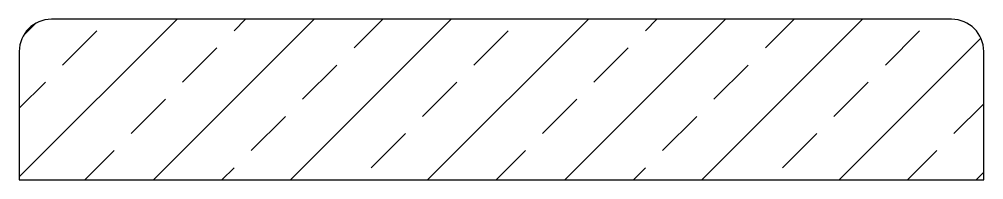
# Model space of a CAD drawing. Header units: metres. Extents: x -60 to 60, y -10 to 10.
import ezdxf

# ---------------------------------------------------------------- set-up
doc = ezdxf.new("R2010")
doc.units = ezdxf.units.M
doc.layers.add('A-DETL-GENF', color=92, linetype='Continuous', lineweight=18)

# ---------------------------------------------------------------- blocks, each defined once
blk = doc.blocks.new('32 holonite dorpel - 20x120-1522343-00_0 Basismaterialen')
at = {"layer": 'A-DETL-GENF', "lineweight": 13}
h = blk.add_hatch(dxfattribs=at)
h.set_pattern_fill('FP_574', color=256, style=0, pattern_type=2)
h.set_pattern_definition([(45, (13876.337, -269.275), (-8.531243, 8.531243), []), (45, (13884.869, -269.275), (-8.531243, 8.531243), [6.032, -3.016])])
h.paths.add_polyline_path([(60, -10), (60, 6), (59.86, 7.04), (59.46, 8), (58.83, 8.83), (58, 9.46), (57.04, 9.86), (56, 10), (-56, 10), (-57.04, 9.86), (-58, 9.46), (-58.83, 8.83), (-59.46, 8), (-59.86, 7.04), (-60, 6), (-60, -10), (-43.23, -10)])
at = {"layer": 'A-DETL-GENF', "lineweight": 25}
for p, q in [((56, 10), (-56, 10)), ((-60, 6), (-60, -10)), ((60, -10), (60, 6)), ((-60, -10), (60, -10))]:
    blk.add_line(p, q, dxfattribs=at)
for centre, start, end in [((-56, 6), 90, 180), ((56, 6), 360, 90)]:
    blk.add_arc(centre, 4, start, end, dxfattribs=at)

msp = doc.modelspace()

# ---------------------------------------------------------------- block references
msp.add_blockref('32 holonite dorpel - 20x120-1522343-00_0 Basismaterialen', (0, 0))

doc.saveas('drawing.dxf')
